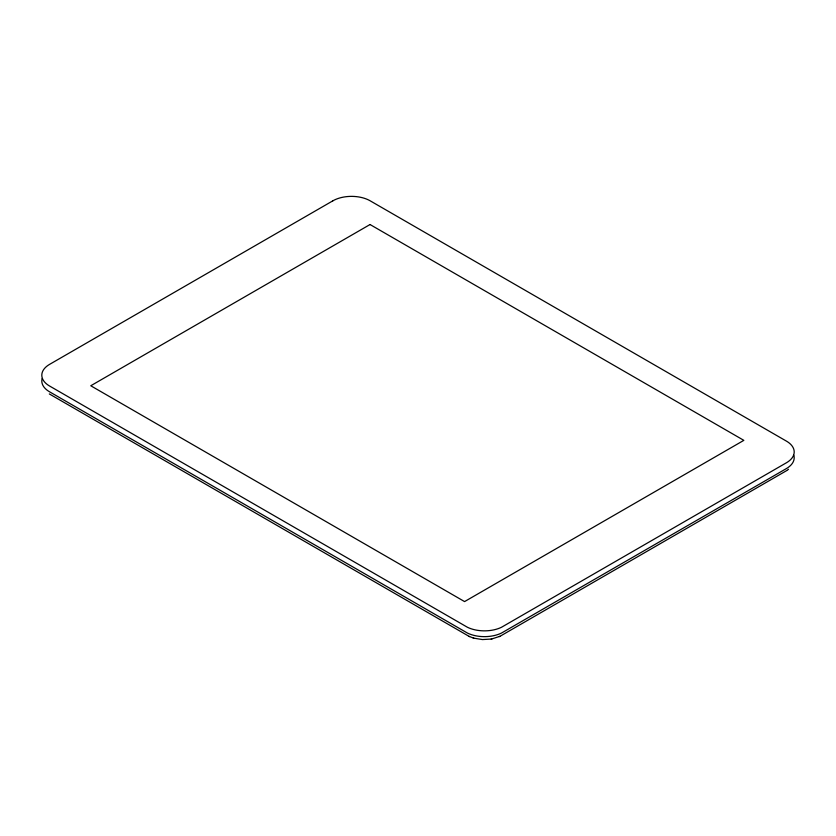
<?xml version="1.0" encoding="UTF-8"?>
<svg xmlns="http://www.w3.org/2000/svg" width="836" height="836" viewBox="0 0 836 836"><rect width="100%" height="100%" fill="white"/><g stroke="black" fill="none" stroke-linecap="round" stroke-linejoin="round"><path stroke-width="1.25" d="M788.505 469.268L787.92 469.759M787.324 470.229L500.053 636.269L491.85 638.944M499.353 636.604L499.938 636.332M473.772 638.15L482.424 639.571L491.244 639.049M491.192 639.059L491.902 638.934M469.477 636.551L473.249 637.993M473.166 637.962L473.855 638.171M49.303 393.923L469.111 636.384M468.996 636.332L469.581 636.604M42.155 378.499A26.47 15.288 0 0 0 49.554 391.802L467.481 633.082A26.47 15.288 0 0 0 501.454 633.082L786.446 468.547A26.47 15.288 0 0 0 793.845 455.254M332.812 200.849L49.554 364.391A26.47 15.288 0 0 0 49.554 386.002L467.481 627.293A26.47 15.288 0 0 0 501.454 627.293L786.446 462.757A26.47 15.288 0 0 0 786.446 441.136L369.627 200.504A26.47 15.288 0 0 0 332.812 200.849M370.034 224.529L90.769 385.762L464.576 601.586L743.841 440.353L370.034 224.529"/></g></svg>
